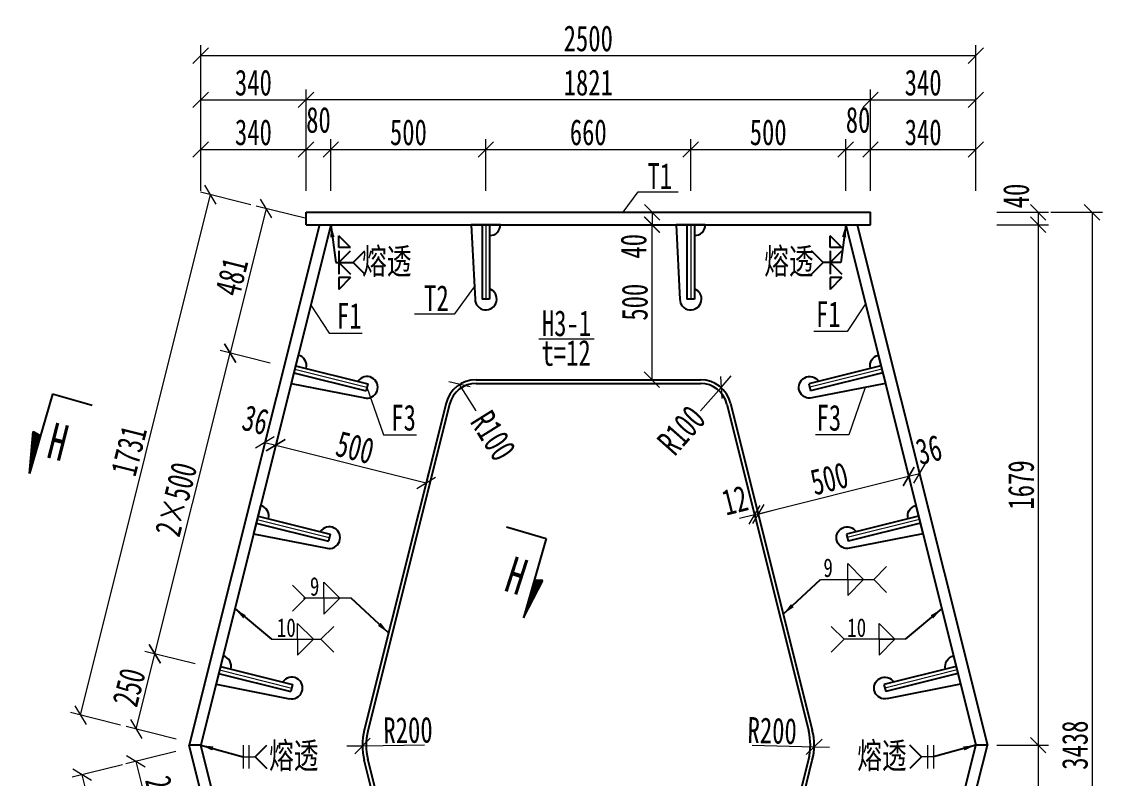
# Model space of a CAD drawing. Header units: millimetres. Extents: x -411717 to -116098, y 0 to 693159.
# Drawn here: x -174487 to -171001, y 363696 to 366138 of the extents above; entities that cross this region are included whole.
import ezdxf
from ezdxf.enums import TextEntityAlignment as Align

# ---------------------------------------------------------------- set-up
doc = ezdxf.new("R2010")
doc.units = ezdxf.units.MM
doc.header["$LTSCALE"] = 2
doc.header["$PDMODE"] = 3
doc.header["$PDSIZE"] = -10
doc.layers.get('Defpoints').update_dxf_attribs({"color": 8, "lineweight": 9})
doc.layers.add('dim', color=3, linetype='Continuous')
doc.layers.add('焊缝', color=7, linetype='Continuous')
for name, color, linetype, lineweight in [('文字', 7, 'Continuous', 15), ('标注', 4, 'Continuous', 13), ('横隔板', 6, 'Continuous', 25), ('细实线', 4, 'Continuous', 15), ('钢板粗线', 1, 'Continuous', 25)]:
    doc.layers.add(name, color=color, linetype=linetype, lineweight=lineweight)
doc.styles.add('111', font='仿宋_GB2312.ttf', dxfattribs={"width": 0.7})
doc.styles.add('BM_Dim', font='仿宋_GB2312.ttf', dxfattribs={"width": 0.85})
doc.styles.add('SMEDI', font='仿宋_GB2312.ttf', dxfattribs={"width": 0.75})
doc.styles.get("Standard").update_dxf_attribs({"font": '仿宋_GB2312.ttf'})
doc.dimstyles.new('200', dxfattribs={"dimscale": 0, "dimtxt": 2.5, "dimasz": 1.5, "dimexe": 1, "dimexo": 1, "dimgap": 0.4, "dimtad": 1, "dimdec": 0, "dimdsep": 46, "dimtxsty": '111', "dimblk": 'OBLIQUE', "dimcen": 0, "dimclrd": 256, "dimclre": 256, "dimclrt": 256, "dimadec": 1, "dimazin": 2, "dimtfac": 1, "dimtdec": 0, "dimtmove": 2, "dimatfit": 3, "dimfxl": 4, "dimfxlon": 1, "dimtolj": 1, "dimlwd": -1, "dimlwe": -1, "dimarcsym": 0})
doc.dimstyles.new('MSteel_1.0_1.0', dxfattribs={"dimtxt": 3, "dimasz": 1.2, "dimexe": 1, "dimexo": 1, "dimgap": 1, "dimtad": 3, "dimtoh": 1, "dimdec": 0, "dimzin": 0, "dimdsep": 46, "dimtxsty": 'Standard', "dimblk": 'ARCHTICK', "dimcen": 0.09, "dimclrd": 3, "dimclre": 3, "dimadec": 0, "dimazin": 0, "dimtfac": 1, "dimtdec": 4, "dimtofl": 0, "dimtmove": 0, "dimatfit": 3, "dimfxl": 1, "dimtolj": 1, "dimtzin": 0, "dimarcsym": 0})

# ---------------------------------------------------------------- blocks, each defined once
blk = doc.blocks.new('_Oblique')
at = {"color": 0, "linetype": 'ByBlock', "lineweight": -2}
blk.add_line((-0.5, -0.5), (0.5, 0.5), dxfattribs=at)
blk = doc.blocks.new('*D89')
at = {"layer": 'Defpoints', "color": 0, "transparency": 16777216}
for p in [(-172454, 365522.5), (-172454, 365482.5), (-172453.2, 365482.5)]:
    blk.add_point(p, dxfattribs=at)
at = {"layer": '细实线', "transparency": 16777216}
for p, q in [((-172453.2, 365522.5), (-172419.8, 365522.5)), ((-172453.2, 365522.5), (-172453.2, 365482.5)), ((-172453.2, 365482.5), (-172419.8, 365482.5))]:
    blk.add_line(p, q, dxfattribs=at)
at = {"layer": '细实线', "transparency": 16777216, "xscale": 50, "yscale": 50, "zscale": 50}
for p, rotation in [((-172453.2, 365522.5), 90), ((-172453.2, 365482.5), 270)]:
    blk.add_blockref('_Oblique', p, dxfattribs=dict(at, rotation=rotation))
at = {"layer": '细实线', "transparency": 16777216, "insert": (-172512.8, 365412.9), "char_height": 83.33, "attachment_point": 5, "rotation": 90, "style": '111'}
blk.add_mtext('\\A1;40', dxfattribs=at)
blk = doc.blocks.new('*D84')
at = {"layer": 'Defpoints', "color": 0, "transparency": 16777216}
for p in [(-172124.5, 364553.8), (-172112.9, 364556.7), (-172122.6, 364546.3)]:
    blk.add_point(p, dxfattribs=at)
at = {"layer": '细实线', "transparency": 16777216}
for p, q in [((-172111, 364549.2), (-172062.5, 364561.3)), ((-172122.6, 364546.3), (-172171.1, 364534.2)), ((-172111, 364549.2), (-172122.6, 364546.3)), ((-172122.6, 364546.3), (-172114.6, 364514)), ((-172111, 364549.2), (-172102.9, 364516.9))]:
    blk.add_line(p, q, dxfattribs=at)
at = {"layer": '细实线', "transparency": 16777216, "xscale": 50, "yscale": 50, "zscale": 50}
for p, rotation in [((-172122.6, 364546.3), 14.03624346819609), ((-172111, 364549.2), 194.0362434681961)]:
    blk.add_blockref('_Oblique', p, dxfattribs=dict(at, rotation=rotation))
at = {"layer": '细实线', "transparency": 16777216, "insert": (-172186.5, 364593.9), "char_height": 83.33, "attachment_point": 5, "rotation": 14.0362, "style": '111'}
blk.add_mtext('\\A1;12', dxfattribs=at)
blk = doc.blocks.new('*D85')
at = {"layer": 'Defpoints', "color": 0, "transparency": 16777216}
for p in [(-173667.3, 364771.1), (-173182.2, 364649.8), (-173182.2, 364649.8)]:
    blk.add_point(p, dxfattribs=at)
at = {"layer": '细实线', "transparency": 16777216}
for p, q in [((-173667.3, 364771.1), (-173659.2, 364803.4)), ((-173667.3, 364771.1), (-173182.2, 364649.8)), ((-173182.2, 364649.8), (-173174.1, 364682.2))]:
    blk.add_line(p, q, dxfattribs=at)
at = {"layer": '细实线', "transparency": 16777216, "xscale": 49.99999999999995, "yscale": 49.99999999999995, "zscale": 49.99999999999995}
for p, rotation in [((-173667.3, 364771.1), 165.9637565321026), ((-173182.2, 364649.8), 345.9637565321026)]:
    blk.add_blockref('_Oblique', p, dxfattribs=dict(at, rotation=rotation))
at = {"layer": '细实线', "transparency": 16777216, "insert": (-173411.4, 364763.8), "char_height": 83.33, "attachment_point": 5, "rotation": 345.9638, "style": '111'}
blk.add_mtext('\\A1;500', dxfattribs=at)
blk = doc.blocks.new('*D86')
at = {"layer": 'Defpoints', "color": 0, "transparency": 16777216}
for p in [(-171625.9, 364670.5), (-172111, 364549.2), (-172111, 364549.2)]:
    blk.add_point(p, dxfattribs=at)
at = {"layer": '细实线', "transparency": 16777216}
for p, q in [((-171625.9, 364670.5), (-172111, 364549.2)), ((-171625.9, 364670.5), (-171617.8, 364638.1)), ((-172111, 364549.2), (-172102.9, 364516.9))]:
    blk.add_line(p, q, dxfattribs=at)
at = {"layer": '细实线', "transparency": 16777216, "xscale": 49.99999999999995, "yscale": 49.99999999999995, "zscale": 49.99999999999995}
for p, rotation in [((-171625.9, 364670.5), 14.03624346792489), ((-172111, 364549.2), 194.0362434679249)]:
    blk.add_blockref('_Oblique', p, dxfattribs=dict(at, rotation=rotation))
at = {"layer": '细实线', "transparency": 16777216, "insert": (-171881.8, 364663.2), "char_height": 83.33, "attachment_point": 5, "rotation": 14.0362, "style": '111'}
blk.add_mtext('\\A1;500', dxfattribs=at)
blk = doc.blocks.new('24-240加劲 有过焊孔')
at = {"layer": 'Defpoints'}
blk.add_line((0, 0), (0, 240), dxfattribs=at)
at = {"layer": '钢板粗线'}
for p, q in [((-12, 0), (-12, 240)), ((-12, 240), (12, 240)), ((12, 0), (12, 240)), ((47, 0), (35, 241.7)), ((-47, 0), (47, 0))]:
    blk.add_line(p, q, dxfattribs=at)
for centre, start, end in [((0, 240), 0, 249.949), ((-12, 0), 90, 180)]:
    blk.add_arc(centre, 35, start, end, dxfattribs=at)
blk = doc.blocks.new('*D90')
at = {"layer": 'Defpoints', "color": 0, "transparency": 16777216}
for p in [(-172601.4, 365482.5), (-172601.4, 364982.5), (-172454, 364982.5)]:
    blk.add_point(p, dxfattribs=at)
at = {"layer": '标注', "transparency": 16777216}
for p, q in [((-172568.1, 365482.5), (-172420.7, 365482.5)), ((-172454, 365482.5), (-172454, 364982.5)), ((-172568.1, 364982.5), (-172420.7, 364982.5))]:
    blk.add_line(p, q, dxfattribs=at)
at = {"layer": '标注', "transparency": 16777216, "xscale": 49.99999999999991, "yscale": 49.99999999999991, "zscale": 49.99999999999991}
for p, rotation in [((-172454, 365482.5), 90), ((-172454, 364982.5), 270)]:
    blk.add_blockref('_Oblique', p, dxfattribs=dict(at, rotation=rotation))
at = {"layer": '标注', "transparency": 16777216, "insert": (-172509, 365232.5), "char_height": 83.33, "attachment_point": 5, "rotation": 90, "style": '111'}
blk.add_mtext('\\A1;500', dxfattribs=at)
blk = doc.blocks.new('*D93')
at = {"layer": 'Defpoints', "color": 0, "transparency": 16777216}
for p in [(-171611.7, 364761.8), (-171646.6, 364753.1), (-171625.9, 364670.5)]:
    blk.add_point(p, dxfattribs=at)
at = {"layer": '标注', "transparency": 16777216}
for p, q in [((-171603.6, 364729.5), (-171582.9, 364646.9)), ((-171638.5, 364720.7), (-171617.8, 364638.1)), ((-171591, 364679.2), (-171625.9, 364670.5))]:
    blk.add_line(p, q, dxfattribs=at)
at = {"layer": '标注', "transparency": 16777216, "xscale": 49.99999999999991, "yscale": 49.99999999999991, "zscale": 49.99999999999991}
for p, rotation in [((-171625.9, 364670.5), 194.0362434679153), ((-171591, 364679.2), 14.03624346791521)]:
    blk.add_blockref('_Oblique', p, dxfattribs=dict(at, rotation=rotation))
at = {"layer": '标注', "transparency": 16777216, "insert": (-171560.5, 364756.2), "char_height": 83.33, "attachment_point": 5, "rotation": 14.0362, "style": '111'}
blk.add_mtext('\\A1;36', dxfattribs=at)
blk = doc.blocks.new('*D94')
at = {"layer": 'Defpoints', "color": 0, "transparency": 16777216}
for p in [(-173686.2, 364843.9), (-173651.2, 364835.2), (-173667.3, 364771.1)]:
    blk.add_point(p, dxfattribs=at)
at = {"layer": '标注', "transparency": 16777216}
for p, q in [((-173694.3, 364811.6), (-173710.3, 364747.5)), ((-173659.3, 364802.8), (-173675.4, 364738.7)), ((-173702.2, 364779.8), (-173667.3, 364771.1))]:
    blk.add_line(p, q, dxfattribs=at)
at = {"layer": '标注', "transparency": 16777216, "xscale": 49.99999999999991, "yscale": 49.99999999999991, "zscale": 49.99999999999991}
for p, rotation in [((-173702.2, 364779.8), 165.9637565319836), ((-173667.3, 364771.1), 345.9637565319836)]:
    blk.add_blockref('_Oblique', p, dxfattribs=dict(at, rotation=rotation))
at = {"layer": '标注', "transparency": 16777216, "insert": (-173732.7, 364852.5), "char_height": 83.33, "attachment_point": 5, "rotation": 345.9638, "style": '111'}
blk.add_mtext('\\A1;36', dxfattribs=at)
blk = doc.blocks.new('*D141')
at = {"layer": 'Defpoints', "color": 0, "transparency": 16777216}
for p in [(-173569.4, 365725.2), (-173569.4, 365482.5), (-173909.2, 363803.5)]:
    blk.add_point(p, dxfattribs=at)
at = {"layer": '标注', "transparency": 16777216}
for p, q in [((-173909.2, 365591.8), (-173909.2, 365758.5)), ((-173569.4, 365591.8), (-173569.4, 365758.5)), ((-173909.2, 365725.2), (-173569.4, 365725.2))]:
    blk.add_line(p, q, dxfattribs=at)
at = {"layer": '标注', "transparency": 16777216, "xscale": 49.99999999999991, "yscale": 49.99999999999991, "zscale": 49.99999999999991, "rotation": 180}
blk.add_blockref('_Oblique', (-173909.2, 365725.2), dxfattribs=at)
at = {"layer": '标注', "transparency": 16777216, "xscale": 49.99999999999991, "yscale": 49.99999999999991, "zscale": 49.99999999999991}
blk.add_blockref('_Oblique', (-173569.4, 365725.2), dxfattribs=at)
at = {"layer": '标注', "transparency": 16777216, "insert": (-173739.3, 365780.2), "char_height": 83.33, "attachment_point": 5, "style": '111'}
blk.add_mtext('\\A1;340', dxfattribs=at)
blk = doc.blocks.new('*D142')
at = {"layer": 'Defpoints', "color": 0, "transparency": 16777216}
for p in [(-173489.4, 365725.2), (-173569.4, 365482.5), (-173489.4, 365482.5)]:
    blk.add_point(p, dxfattribs=at)
at = {"layer": '标注', "transparency": 16777216}
for p, q in [((-173569.4, 365591.8), (-173569.4, 365758.5)), ((-173489.4, 365591.8), (-173489.4, 365758.5)), ((-173569.4, 365725.2), (-173489.4, 365725.2))]:
    blk.add_line(p, q, dxfattribs=at)
at = {"layer": '标注', "transparency": 16777216, "xscale": 49.99999999999991, "yscale": 49.99999999999991, "zscale": 49.99999999999991, "rotation": 180}
blk.add_blockref('_Oblique', (-173569.4, 365725.2), dxfattribs=at)
at = {"layer": '标注', "transparency": 16777216, "xscale": 49.99999999999991, "yscale": 49.99999999999991, "zscale": 49.99999999999991}
blk.add_blockref('_Oblique', (-173489.4, 365725.2), dxfattribs=at)
at = {"layer": '标注', "transparency": 16777216, "insert": (-173529.4, 365820.2), "char_height": 83.33, "attachment_point": 5, "style": '111'}
blk.add_mtext('\\A1;80', dxfattribs=at)
blk = doc.blocks.new('*D143')
at = {"layer": 'Defpoints', "color": 0, "transparency": 16777216}
for p in [(-172989.4, 365725.2), (-173489.4, 365482.5), (-172989.4, 365482.5)]:
    blk.add_point(p, dxfattribs=at)
at = {"layer": '标注', "transparency": 16777216}
for p, q in [((-173489.4, 365591.8), (-173489.4, 365758.5)), ((-172989.4, 365591.8), (-172989.4, 365758.5)), ((-173489.4, 365725.2), (-172989.4, 365725.2))]:
    blk.add_line(p, q, dxfattribs=at)
at = {"layer": '标注', "transparency": 16777216, "xscale": 49.99999999999991, "yscale": 49.99999999999991, "zscale": 49.99999999999991, "rotation": 180}
blk.add_blockref('_Oblique', (-173489.4, 365725.2), dxfattribs=at)
at = {"layer": '标注', "transparency": 16777216, "xscale": 49.99999999999991, "yscale": 49.99999999999991, "zscale": 49.99999999999991}
blk.add_blockref('_Oblique', (-172989.4, 365725.2), dxfattribs=at)
at = {"layer": '标注', "transparency": 16777216, "insert": (-173239.4, 365780.2), "char_height": 83.33, "attachment_point": 5, "style": '111'}
blk.add_mtext('\\A1;500', dxfattribs=at)
blk = doc.blocks.new('*D144')
at = {"layer": 'Defpoints', "color": 0, "transparency": 16777216}
for p in [(-171828.9, 365725.2), (-172328.9, 365482.5), (-171828.9, 365482.5)]:
    blk.add_point(p, dxfattribs=at)
at = {"layer": '标注', "transparency": 16777216}
for p, q in [((-172328.9, 365591.8), (-172328.9, 365758.5)), ((-171828.9, 365591.8), (-171828.9, 365758.5)), ((-172328.9, 365725.2), (-171828.9, 365725.2))]:
    blk.add_line(p, q, dxfattribs=at)
at = {"layer": '标注', "transparency": 16777216, "xscale": 49.99999999999991, "yscale": 49.99999999999991, "zscale": 49.99999999999991, "rotation": 180}
blk.add_blockref('_Oblique', (-172328.9, 365725.2), dxfattribs=at)
at = {"layer": '标注', "transparency": 16777216, "xscale": 49.99999999999991, "yscale": 49.99999999999991, "zscale": 49.99999999999991}
blk.add_blockref('_Oblique', (-171828.9, 365725.2), dxfattribs=at)
at = {"layer": '标注', "transparency": 16777216, "insert": (-172078.9, 365780.2), "char_height": 83.33, "attachment_point": 5, "style": '111'}
blk.add_mtext('\\A1;500', dxfattribs=at)
blk = doc.blocks.new('*D145')
at = {"layer": 'Defpoints', "color": 0, "transparency": 16777216}
for p in [(-171748.9, 365725.2), (-171828.9, 365482.5), (-171748.9, 365482.5)]:
    blk.add_point(p, dxfattribs=at)
at = {"layer": '标注', "transparency": 16777216}
for p, q in [((-171828.9, 365591.8), (-171828.9, 365758.5)), ((-171748.9, 365591.8), (-171748.9, 365758.5)), ((-171828.9, 365725.2), (-171748.9, 365725.2))]:
    blk.add_line(p, q, dxfattribs=at)
at = {"layer": '标注', "transparency": 16777216, "xscale": 49.99999999999991, "yscale": 49.99999999999991, "zscale": 49.99999999999991, "rotation": 180}
blk.add_blockref('_Oblique', (-171828.9, 365725.2), dxfattribs=at)
at = {"layer": '标注', "transparency": 16777216, "xscale": 49.99999999999991, "yscale": 49.99999999999991, "zscale": 49.99999999999991}
blk.add_blockref('_Oblique', (-171748.9, 365725.2), dxfattribs=at)
at = {"layer": '标注', "transparency": 16777216, "insert": (-171788.9, 365820.2), "char_height": 83.33, "attachment_point": 5, "style": '111'}
blk.add_mtext('\\A1;80', dxfattribs=at)
blk = doc.blocks.new('*D146')
at = {"layer": 'Defpoints', "color": 0, "transparency": 16777216}
for p in [(-171409.2, 365725.2), (-171748.9, 365482.5), (-171409.2, 363803.5)]:
    blk.add_point(p, dxfattribs=at)
at = {"layer": '标注', "transparency": 16777216}
for p, q in [((-171748.9, 365591.8), (-171748.9, 365758.5)), ((-171409.2, 365591.8), (-171409.2, 365758.5)), ((-171748.9, 365725.2), (-171409.2, 365725.2))]:
    blk.add_line(p, q, dxfattribs=at)
at = {"layer": '标注', "transparency": 16777216, "xscale": 49.99999999999991, "yscale": 49.99999999999991, "zscale": 49.99999999999991, "rotation": 180}
blk.add_blockref('_Oblique', (-171748.9, 365725.2), dxfattribs=at)
at = {"layer": '标注', "transparency": 16777216, "xscale": 49.99999999999991, "yscale": 49.99999999999991, "zscale": 49.99999999999991}
blk.add_blockref('_Oblique', (-171409.2, 365725.2), dxfattribs=at)
at = {"layer": '标注', "transparency": 16777216, "insert": (-171579.1, 365780.2), "char_height": 83.33, "attachment_point": 5, "style": '111'}
blk.add_mtext('\\A1;340', dxfattribs=at)
blk = doc.blocks.new('*D147')
at = {"layer": 'Defpoints', "color": 0, "transparency": 16777216}
for p in [(-173569.4, 365885.4), (-173569.4, 365522.5), (-171748.9, 365522.5)]:
    blk.add_point(p, dxfattribs=at)
at = {"layer": '标注', "transparency": 16777216}
for p, q in [((-173569.4, 365752.1), (-173569.4, 365918.7)), ((-171748.9, 365752.1), (-171748.9, 365918.7)), ((-171748.9, 365885.4), (-173569.4, 365885.4))]:
    blk.add_line(p, q, dxfattribs=at)
at = {"layer": '标注', "transparency": 16777216, "xscale": 49.99999999999991, "yscale": 49.99999999999991, "zscale": 49.99999999999991, "rotation": 180}
blk.add_blockref('_Oblique', (-173569.4, 365885.4), dxfattribs=at)
at = {"layer": '标注', "transparency": 16777216, "xscale": 49.99999999999991, "yscale": 49.99999999999991, "zscale": 49.99999999999991}
blk.add_blockref('_Oblique', (-171748.9, 365885.4), dxfattribs=at)
at = {"layer": '标注', "transparency": 16777216, "insert": (-172659.2, 365940.4), "char_height": 83.33, "attachment_point": 5, "style": '111'}
blk.add_mtext('\\A1;1821', dxfattribs=at)
blk = doc.blocks.new('*D148')
at = {"layer": 'Defpoints', "color": 0, "transparency": 16777216}
for p in [(-171409.2, 366028), (-173909.2, 363803.5), (-171409.2, 363803.5)]:
    blk.add_point(p, dxfattribs=at)
at = {"layer": '标注', "transparency": 16777216}
for p, q in [((-173909.2, 365894.6), (-173909.2, 366061.3)), ((-171409.2, 365894.6), (-171409.2, 366061.3)), ((-173909.2, 366028), (-171409.2, 366028))]:
    blk.add_line(p, q, dxfattribs=at)
at = {"layer": '标注', "transparency": 16777216, "xscale": 49.99999999999991, "yscale": 49.99999999999991, "zscale": 49.99999999999991, "rotation": 180}
blk.add_blockref('_Oblique', (-173909.2, 366028), dxfattribs=at)
at = {"layer": '标注', "transparency": 16777216, "xscale": 49.99999999999991, "yscale": 49.99999999999991, "zscale": 49.99999999999991}
blk.add_blockref('_Oblique', (-171409.2, 366028), dxfattribs=at)
at = {"layer": '标注', "transparency": 16777216, "insert": (-172659.2, 366083), "char_height": 83.33, "attachment_point": 5, "style": '111'}
blk.add_mtext('\\A1;2500', dxfattribs=at)
blk = doc.blocks.new('*D149')
at = {"layer": 'Defpoints', "color": 0, "transparency": 16777216}
for p in [(-173569.4, 365885.4), (-173569.4, 365642.7), (-173909.2, 363963.7)]:
    blk.add_point(p, dxfattribs=at)
at = {"layer": '标注', "transparency": 16777216}
for p, q in [((-173909.2, 365752.1), (-173909.2, 365918.7)), ((-173569.4, 365752.1), (-173569.4, 365918.7)), ((-173909.2, 365885.4), (-173569.4, 365885.4))]:
    blk.add_line(p, q, dxfattribs=at)
at = {"layer": '标注', "transparency": 16777216, "xscale": 49.99999999999991, "yscale": 49.99999999999991, "zscale": 49.99999999999991, "rotation": 180}
blk.add_blockref('_Oblique', (-173909.2, 365885.4), dxfattribs=at)
at = {"layer": '标注', "transparency": 16777216, "xscale": 49.99999999999991, "yscale": 49.99999999999991, "zscale": 49.99999999999991}
blk.add_blockref('_Oblique', (-173569.4, 365885.4), dxfattribs=at)
at = {"layer": '标注', "transparency": 16777216, "insert": (-173739.3, 365940.4), "char_height": 83.33, "attachment_point": 5, "style": '111'}
blk.add_mtext('\\A1;340', dxfattribs=at)
blk = doc.blocks.new('*D150')
at = {"layer": 'Defpoints', "color": 0, "transparency": 16777216}
for p in [(-171409.2, 365885.4), (-171748.9, 365642.7), (-171409.2, 363963.7)]:
    blk.add_point(p, dxfattribs=at)
at = {"layer": '标注', "transparency": 16777216}
for p, q in [((-171748.9, 365752.1), (-171748.9, 365918.7)), ((-171409.2, 365752.1), (-171409.2, 365918.7)), ((-171748.9, 365885.4), (-171409.2, 365885.4))]:
    blk.add_line(p, q, dxfattribs=at)
at = {"layer": '标注', "transparency": 16777216, "xscale": 49.99999999999991, "yscale": 49.99999999999991, "zscale": 49.99999999999991, "rotation": 180}
blk.add_blockref('_Oblique', (-171748.9, 365885.4), dxfattribs=at)
at = {"layer": '标注', "transparency": 16777216, "xscale": 49.99999999999991, "yscale": 49.99999999999991, "zscale": 49.99999999999991}
blk.add_blockref('_Oblique', (-171409.2, 365885.4), dxfattribs=at)
at = {"layer": '标注', "transparency": 16777216, "insert": (-171579.1, 365940.4), "char_height": 83.33, "attachment_point": 5, "style": '111'}
blk.add_mtext('\\A1;340', dxfattribs=at)
blk = doc.blocks.new('*D151')
at = {"layer": 'Defpoints', "color": 0, "transparency": 16777216}
for p in [(-172043.9, 365482.5), (-171624.2, 363803.5), (-171208.1, 363803.5)]:
    blk.add_point(p, dxfattribs=at)
at = {"layer": '标注', "transparency": 16777216}
for p, q in [((-171341.4, 365482.5), (-171174.8, 365482.5)), ((-171208.1, 365482.5), (-171208.1, 363803.5)), ((-171341.4, 363803.5), (-171174.8, 363803.5))]:
    blk.add_line(p, q, dxfattribs=at)
at = {"layer": '标注', "transparency": 16777216, "xscale": 49.99999999999991, "yscale": 49.99999999999991, "zscale": 49.99999999999991}
for p, rotation in [((-171208.1, 365482.5), 90), ((-171208.1, 363803.5), 270)]:
    blk.add_blockref('_Oblique', p, dxfattribs=dict(at, rotation=rotation))
at = {"layer": '标注', "transparency": 16777216, "insert": (-171263.1, 364643), "char_height": 83.33, "attachment_point": 5, "rotation": 90, "style": '111'}
blk.add_mtext('\\A1;1679', dxfattribs=at)
blk = doc.blocks.new('*D152')
at = {"layer": 'Defpoints', "color": 0, "transparency": 16777216}
for p in [(-171624.2, 363803.5), (-172043.9, 362124.5), (-171208.1, 362124.5)]:
    blk.add_point(p, dxfattribs=at)
at = {"layer": '标注', "transparency": 16777216}
for p, q in [((-171341.4, 363803.5), (-171174.8, 363803.5)), ((-171208.1, 363803.5), (-171208.1, 362124.5)), ((-171341.4, 362124.5), (-171174.8, 362124.5))]:
    blk.add_line(p, q, dxfattribs=at)
at = {"layer": '标注', "transparency": 16777216, "xscale": 49.99999999999991, "yscale": 49.99999999999991, "zscale": 49.99999999999991}
for p, rotation in [((-171208.1, 363803.5), 90), ((-171208.1, 362124.5), 270)]:
    blk.add_blockref('_Oblique', p, dxfattribs=dict(at, rotation=rotation))
at = {"layer": '标注', "transparency": 16777216, "insert": (-171263.1, 362964), "char_height": 83.33, "attachment_point": 5, "rotation": 90, "style": '111'}
blk.add_mtext('\\A1;1679', dxfattribs=at)
blk = doc.blocks.new('*D154')
at = {"layer": 'Defpoints', "color": 0, "transparency": 16777216}
for p in [(-171938.3, 365522.5), (-171938.3, 365482.5), (-171208.1, 365482.5)]:
    blk.add_point(p, dxfattribs=at)
at = {"layer": '标注', "transparency": 16777216}
for p, q in [((-171341.4, 365522.5), (-171174.8, 365522.5)), ((-171208.1, 365522.5), (-171208.1, 365482.5)), ((-171341.4, 365482.5), (-171174.8, 365482.5))]:
    blk.add_line(p, q, dxfattribs=at)
at = {"layer": '标注', "transparency": 16777216, "xscale": 49.99999999999991, "yscale": 49.99999999999991, "zscale": 49.99999999999991}
for p, rotation in [((-171208.1, 365522.5), 90), ((-171208.1, 365482.5), 270)]:
    blk.add_blockref('_Oblique', p, dxfattribs=dict(at, rotation=rotation))
at = {"layer": '标注', "transparency": 16777216, "insert": (-171279, 365575.2), "char_height": 83.33, "attachment_point": 5, "rotation": 90, "style": '111'}
blk.add_mtext('\\A1;40', dxfattribs=at)
blk = doc.blocks.new('*D441')
at = {"layer": 'Defpoints', "color": 0, "transparency": 16777216}
for p in [(-172231, 364957.3), (-172297.4, 364882.5)]:
    blk.add_point(p, dxfattribs=at)
at = {"layer": '标注', "transparency": 16777216}
for p, q in [((-172231, 364957.3), (-172197.8, 364994.7)), ((-172297.4, 364882.5), (-172231, 364957.3))]:
    blk.add_line(p, q, dxfattribs=at)
at = {"layer": '标注', "transparency": 16777216, "xscale": 49.99999999999991, "yscale": 49.99999999999991, "zscale": 49.99999999999991, "rotation": 228.4154416934728}
blk.add_blockref('_Oblique', (-172231, 364957.3), dxfattribs=at)
at = {"layer": '标注', "transparency": 16777216, "insert": (-172358.7, 364819.6), "char_height": 83.33, "attachment_point": 5, "rotation": 48.4154, "style": '111'}
blk.add_mtext('\\A1;R100', dxfattribs=at)
blk = doc.blocks.new('*D442')
at = {"layer": 'Defpoints', "color": 0, "transparency": 16777216}
for p in [(-173074.1, 364967.2), (-173021, 364882.5)]:
    blk.add_point(p, dxfattribs=at)
at = {"layer": '标注', "transparency": 16777216}
blk.add_line((-173021, 364882.5), (-173074.1, 364967.2), dxfattribs=at)
at = {"layer": '标注', "transparency": 16777216, "xscale": 49.99999999999991, "yscale": 49.99999999999991, "zscale": 49.99999999999991, "rotation": 122.0703065709055}
blk.add_blockref('_Oblique', (-173074.1, 364967.2), dxfattribs=at)
at = {"layer": '标注', "transparency": 16777216, "insert": (-172965.8, 364801.5), "char_height": 83.33, "attachment_point": 5, "rotation": 302.0703, "style": '111'}
blk.add_mtext('\\A1;R100', dxfattribs=at)
blk = doc.blocks.new('*D492')
at = {"layer": 'Defpoints', "color": 0, "transparency": 16777216}
for p in [(-174056.8, 364098.1), (-173848.5, 364046), (-173909.2, 363803.5)]:
    blk.add_point(p, dxfattribs=at)
at = {"layer": '标注', "transparency": 16777216}
for p, q in [((-174117.4, 363855.5), (-174056.8, 364098.1)), ((-173927.4, 364065.7), (-174089.1, 364106.1)), ((-173988.1, 363823.2), (-174149.8, 363863.6))]:
    blk.add_line(p, q, dxfattribs=at)
at = {"layer": '标注', "transparency": 16777216, "xscale": 49.99999999999987, "yscale": 49.99999999999987, "zscale": 49.99999999999987}
for p, rotation in [((-174056.8, 364098.1), 75.96375653115464), ((-174117.4, 363855.5), 255.9637565311546)]:
    blk.add_blockref('_Oblique', p, dxfattribs=dict(at, rotation=rotation))
at = {"layer": '标注', "transparency": 16777216, "insert": (-174140.5, 363990.1), "char_height": 83.33, "attachment_point": 5, "rotation": 75.9638, "style": '111'}
blk.add_mtext('\\A1;250', dxfattribs=at)
blk = doc.blocks.new('*D493')
at = {"layer": 'Defpoints', "color": 0, "transparency": 16777216}
for p in [(-173814.3, 365068.2), (-173606, 365016.1), (-173848.5, 364046)]:
    blk.add_point(p, dxfattribs=at)
at = {"layer": '标注', "transparency": 16777216}
for p, q in [((-173684.9, 365035.9), (-173846.6, 365076.3)), ((-174056.8, 364098.1), (-173814.3, 365068.2)), ((-173927.4, 364065.7), (-174089.1, 364106.1))]:
    blk.add_line(p, q, dxfattribs=at)
at = {"layer": '标注', "transparency": 16777216, "xscale": 49.99999999999987, "yscale": 49.99999999999987, "zscale": 49.99999999999987}
for p, rotation in [((-173814.3, 365068.2), 75.96375653207353), ((-174056.8, 364098.1), 255.9637565320735)]:
    blk.add_blockref('_Oblique', p, dxfattribs=dict(at, rotation=rotation))
at = {"layer": '标注', "transparency": 16777216, "insert": (-173988.9, 364596.5), "char_height": 83.33, "attachment_point": 5, "rotation": 75.9638, "style": '111'}
blk.add_mtext('\\A1;2×500', dxfattribs=at)
blk = doc.blocks.new('*D490')
at = {"layer": 'Defpoints', "color": 0, "transparency": 16777216}
for p in [(-173909.2, 363803.5), (-173848.5, 363560.9), (-174058.2, 363508.5)]:
    blk.add_point(p, dxfattribs=at)
at = {"layer": '标注', "transparency": 16777216}
for p, q in [((-173989.4, 363783.4), (-174151.1, 363743)), ((-174118.8, 363751.1), (-174058.2, 363508.5)), ((-173928.8, 363540.9), (-174090.5, 363500.4))]:
    blk.add_line(p, q, dxfattribs=at)
at = {"layer": '标注', "transparency": 16777216, "xscale": 49.99999999999987, "yscale": 49.99999999999987, "zscale": 49.99999999999987}
for p, rotation in [((-174118.8, 363751.1), 104.0362434679232), ((-174058.2, 363508.5), 284.0362434679232)]:
    blk.add_blockref('_Oblique', p, dxfattribs=dict(at, rotation=rotation))
at = {"layer": '标注', "transparency": 16777216, "insert": (-174035.1, 363643.1), "char_height": 83.33, "attachment_point": 5, "rotation": 284.0362, "style": '111'}
blk.add_mtext('\\A1;250', dxfattribs=at)
blk = doc.blocks.new('*D503')
at = {"layer": 'Defpoints', "color": 0, "transparency": 16777216}
for p in [(-173909.2, 363803.5), (-174291.3, 363707.9), (-173489.4, 362124.5)]:
    blk.add_point(p, dxfattribs=at)
at = {"layer": '标注', "transparency": 16777216}
for p, q in [((-174161.9, 363740.3), (-174323.6, 363699.8)), ((-173871.5, 362028.9), (-174291.3, 363707.9)), ((-173742.2, 362061.3), (-173903.9, 362020.8))]:
    blk.add_line(p, q, dxfattribs=at)
at = {"layer": '标注', "transparency": 16777216, "xscale": 49.99999999999991, "yscale": 49.99999999999991, "zscale": 49.99999999999991}
for p, rotation in [((-174291.3, 363707.9), 104.0362434679265), ((-173871.5, 362028.9), 284.0362434679265)]:
    blk.add_blockref('_Oblique', p, dxfattribs=dict(at, rotation=rotation))
at = {"layer": '标注', "transparency": 16777216, "insert": (-174028.1, 362881.8), "char_height": 83.33, "attachment_point": 5, "rotation": 284.0362, "style": '111'}
blk.add_mtext('\\A1;1731', dxfattribs=at)
blk = doc.blocks.new('*D504')
at = {"layer": 'Defpoints', "color": 0, "transparency": 16777216}
for p in [(-173877.5, 365579.5), (-173489.4, 365482.5), (-173909.2, 363803.5)]:
    blk.add_point(p, dxfattribs=at)
at = {"layer": '标注', "transparency": 16777216}
for p, q in [((-174297.2, 363900.5), (-173877.5, 365579.5)), ((-173748.1, 365547.1), (-173909.8, 365587.6)), ((-174167.9, 363868.1), (-174329.6, 363908.6))]:
    blk.add_line(p, q, dxfattribs=at)
at = {"layer": '标注', "transparency": 16777216, "xscale": 49.99999999999991, "yscale": 49.99999999999991, "zscale": 49.99999999999991}
for p, rotation in [((-173877.5, 365579.5), 75.96375653207446), ((-174297.2, 363900.5), 255.9637565320745)]:
    blk.add_blockref('_Oblique', p, dxfattribs=dict(at, rotation=rotation))
at = {"layer": '标注', "transparency": 16777216, "insert": (-174140.7, 364753.3), "char_height": 83.33, "attachment_point": 5, "rotation": 75.9638, "style": '111'}
blk.add_mtext('\\A1;1731', dxfattribs=at)
blk = doc.blocks.new('*D505')
at = {"layer": 'Defpoints', "color": 0, "transparency": 16777216}
for p in [(-173489.4, 365482.5), (-173814.3, 365068.2), (-173606, 365016.1)]:
    blk.add_point(p, dxfattribs=at)
at = {"layer": '标注', "transparency": 16777216}
for p, q in [((-173697.7, 365534.5), (-173814.3, 365068.2)), ((-173568.3, 365502.2), (-173730, 365542.6)), ((-173684.9, 365035.9), (-173846.6, 365076.3))]:
    blk.add_line(p, q, dxfattribs=at)
at = {"layer": '标注', "transparency": 16777216, "xscale": 49.99999999999991, "yscale": 49.99999999999991, "zscale": 49.99999999999991}
for p, rotation in [((-173697.7, 365534.5), 75.9637565320752), ((-173814.3, 365068.2), 255.9637565320752)]:
    blk.add_blockref('_Oblique', p, dxfattribs=dict(at, rotation=rotation))
at = {"layer": '标注', "transparency": 16777216, "insert": (-173809.3, 365314.7), "char_height": 83.33, "attachment_point": 5, "rotation": 75.9638, "style": '111'}
blk.add_mtext('\\A1;481', dxfattribs=at)
blk = doc.blocks.new('*D542')
at = {"layer": 'Defpoints', "color": 0, "transparency": 16777216}
for p in [(-172328.9, 365725.2), (-172989.4, 365482.5), (-172328.9, 365482.5)]:
    blk.add_point(p, dxfattribs=at)
at = {"layer": '标注', "transparency": 16777216}
for p, q in [((-172989.4, 365591.8), (-172989.4, 365758.5)), ((-172328.9, 365591.8), (-172328.9, 365758.5)), ((-172989.4, 365725.2), (-172328.9, 365725.2))]:
    blk.add_line(p, q, dxfattribs=at)
at = {"layer": '标注', "transparency": 16777216, "xscale": 49.99999999999991, "yscale": 49.99999999999991, "zscale": 49.99999999999991, "rotation": 180}
blk.add_blockref('_Oblique', (-172989.4, 365725.2), dxfattribs=at)
at = {"layer": '标注', "transparency": 16777216, "xscale": 49.99999999999991, "yscale": 49.99999999999991, "zscale": 49.99999999999991}
blk.add_blockref('_Oblique', (-172328.9, 365725.2), dxfattribs=at)
at = {"layer": '标注', "transparency": 16777216, "insert": (-172659.2, 365780.2), "char_height": 83.33, "attachment_point": 5, "style": '111'}
blk.add_mtext('\\A1;660', dxfattribs=at)
blk = doc.blocks.new('*D784')
at = {"layer": 'Defpoints', "color": 0, "transparency": 16777216}
for p in [(-172130.7, 363803.5), (-171930.8, 363798.2)]:
    blk.add_point(p, dxfattribs=at)
at = {"layer": '标注', "transparency": 16777216}
for p, q in [((-172130.7, 363803.5), (-171930.8, 363798.2)), ((-171930.8, 363798.2), (-171880.8, 363796.9))]:
    blk.add_line(p, q, dxfattribs=at)
at = {"layer": '标注', "transparency": 16777216, "xscale": 50.00000000000007, "yscale": 50.00000000000007, "zscale": 50.00000000000007, "rotation": 178.5025668565525}
blk.add_blockref('_Oblique', (-171930.8, 363798.2), dxfattribs=at)
at = {"layer": '标注', "transparency": 16777216, "insert": (-172066, 363850), "char_height": 83.33, "attachment_point": 5, "rotation": 358.5026, "style": '111'}
blk.add_mtext('\\A1;R200', dxfattribs=at)
blk = doc.blocks.new('*D785')
at = {"layer": 'Defpoints', "color": 0, "transparency": 16777216}
for p in [(-173387.6, 363800.7), (-173187.6, 363803.5)]:
    blk.add_point(p, dxfattribs=at)
at = {"layer": '标注', "transparency": 16777216}
for p, q in [((-173387.6, 363800.7), (-173437.6, 363800)), ((-173187.6, 363803.5), (-173387.6, 363800.7))]:
    blk.add_line(p, q, dxfattribs=at)
at = {"layer": '标注', "transparency": 16777216, "xscale": 50.00000000000007, "yscale": 50.00000000000007, "zscale": 50.00000000000007, "rotation": 0.7851341266997723}
blk.add_blockref('_Oblique', (-173387.6, 363800.7), dxfattribs=at)
at = {"layer": '标注', "transparency": 16777216, "insert": (-173240.5, 363851.8), "char_height": 83.33, "attachment_point": 5, "rotation": 0.7851, "style": '111'}
blk.add_mtext('\\A1;R200', dxfattribs=at)
blk = doc.blocks.new('*D852')
at = {"layer": 'Defpoints', "color": 0, "transparency": 16777216}
for p in [(-171341.4, 365522.5), (-171174.8, 362084.5), (-171034.4, 362084.5)]:
    blk.add_point(p, dxfattribs=at)
at = {"layer": '标注', "transparency": 16777216}
for p, q in [((-171167.7, 365522.5), (-171001, 365522.5)), ((-171034.4, 365522.5), (-171034.4, 362084.5)), ((-171141.4, 362084.5), (-171001, 362084.5))]:
    blk.add_line(p, q, dxfattribs=at)
at = {"layer": '标注', "transparency": 16777216, "xscale": 50.00000000000007, "yscale": 50.00000000000007, "zscale": 50.00000000000007}
for p, rotation in [((-171034.4, 365522.5), 90), ((-171034.4, 362084.5), 270)]:
    blk.add_blockref('_Oblique', p, dxfattribs=dict(at, rotation=rotation))
at = {"layer": '标注', "transparency": 16777216, "insert": (-171089.4, 363803.5), "char_height": 83.33, "attachment_point": 5, "rotation": 90, "style": '111'}
blk.add_mtext('\\A1;3438', dxfattribs=at)
blk = doc.blocks.new('_ArchTick')
at = {"color": 0, "linetype": 'ByBlock', "const_width": 0.15}
blk.add_lwpolyline([(-0.5, -0.5), (0.5, 0.5)], dxfattribs=at)
blk = doc.blocks.new('剖面箭头')
at = {"layer": '钢板粗线', "ltscale": 10}
h = blk.add_hatch(dxfattribs=at)
h.set_pattern_fill('ANSI31', color=256, style=0)
h.set_pattern_definition([(45, (-182.99888, -777.8594), (-0.088388348, 0.088388348), [])])
h.paths.add_polyline_path([(6, -3), (3.15, -3), (3, -3.6)])
for p, q in [((0, 0), (0, -3)), ((0, -3), (6, -3)), ((6, -3), (3, -3.6)), ((3, -3.6), (3.15, -3))]:
    blk.add_line(p, q, dxfattribs=at)

msp = doc.modelspace()

# ---------------------------------------------------------------- linework, layer by layer
at = {"layer": '标注'}
for p, q in [((-173772.2, 363803.5), (-173772.2, 363727.9)), ((-173753.6, 363803.5), (-173753.6, 363727.9)), ((-171564.8, 363803.5), (-171564.8, 363727.9)), ((-171546.1, 363803.5), (-171546.1, 363727.9)), ((-173772.2, 363765.7), (-173733.8, 363765.7)), ((-171546.1, 363765.7), (-171584.5, 363765.7))]:
    msp.add_line(p, q, dxfattribs=at)
at = {"layer": '横隔板', "color": 2, "ltscale": 550}
for p, q in [((-173569.4, 365522.5), (-171748.9, 365522.5)), ((-173569.4, 365482.5), (-173569.4, 365522.5)), ((-171748.9, 365482.5), (-171748.9, 365522.5)), ((-173526.5, 365482.5), (-173946.3, 363803.5)), ((-173489.4, 365482.5), (-173909.2, 363803.5)), ((-173569.4, 365482.5), (-171748.9, 365482.5)), ((-171828.9, 365482.5), (-171409.2, 363803.5)), ((-171791.8, 365482.5), (-171372.1, 363803.5)), ((-173021, 364982.5), (-172297.4, 364982.5)), ((-173021, 364970.5), (-172297.4, 364970.5)), ((-173118, 364906.7), (-173381.7, 363852)), ((-173106.3, 364903.8), (-173370, 363849.1)), ((-172212, 364903.8), (-171948.3, 363849.1)), ((-172200.4, 364906.7), (-171936.7, 363852)), ((-173526.5, 362124.5), (-173946.3, 363803.5)), ((-173909.2, 363803.5), (-173946.3, 363803.5)), ((-173489.4, 362124.5), (-173909.2, 363803.5)), ((-171828.9, 362124.5), (-171409.2, 363803.5)), ((-171791.8, 362124.5), (-171372.1, 363803.5)), ((-171372.1, 363803.5), (-171409.2, 363803.5)), ((-173118, 362700.2), (-173381.7, 363754.9)), ((-173106.3, 362703.1), (-173370, 363757.9)), ((-172212, 362703.1), (-171948.3, 363757.9)), ((-172200.4, 362700.2), (-171936.7, 363754.9))]:
    msp.add_line(p, q, dxfattribs=at)
for centre, radius, start, end in [((-173021, 364882.5), 100, 90, 165.9638), ((-173021, 364882.5), 88, 90, 165.9638), ((-172297.4, 364882.5), 100, 14.0362, 90), ((-172297.4, 364882.5), 88, 14.0362, 90), ((-173187.6, 363803.5), 200, 165.9638, 194.0362), ((-173187.6, 363803.5), 188, 165.9638, 194.0362), ((-172130.7, 363803.5), 188, 345.9638, 14.0362), ((-172130.7, 363803.5), 200, 345.9638, 14.0362)]:
    msp.add_arc(centre, radius, start, end, dxfattribs=at)
at = {"layer": '焊缝', "color": 4}
for p, q in [((-173489.4, 365482.5), (-173473.9, 365360.3)), ((-171828.9, 365482.5), (-171844.4, 365360.3)), ((-173426.3, 365408.9), (-173464.1, 365446.7)), ((-173464.1, 365408.9), (-173464.1, 365446.7)), ((-171841.3, 365408.9), (-171879.1, 365446.7)), ((-171879.1, 365408.9), (-171879.1, 365446.7)), ((-173426.3, 365408.9), (-173464.1, 365408.9)), ((-173464.1, 365360.3), (-173426.3, 365398.1)), ((-173464.1, 365398.1), (-173464.1, 365322.5)), ((-173417.2, 365360.3), (-173379.4, 365398.1)), ((-171901.1, 365360.3), (-171938.9, 365398.1)), ((-171841.3, 365408.9), (-171879.1, 365408.9)), ((-171879.1, 365360.3), (-171841.3, 365398.1)), ((-171879.1, 365398.1), (-171879.1, 365322.5)), ((-173473.9, 365360.3), (-173417.2, 365360.3)), ((-173464.1, 365360.3), (-173426.3, 365322.5)), ((-173417.2, 365360.3), (-173379.4, 365322.5)), ((-171901.1, 365360.3), (-171938.9, 365322.5)), ((-171844.4, 365360.3), (-171901.1, 365360.3)), ((-171879.1, 365360.3), (-171841.3, 365322.5)), ((-173426.3, 365311.7), (-173464.1, 365311.7)), ((-173464.1, 365311.7), (-173464.1, 365273.9)), ((-173426.3, 365311.7), (-173464.1, 365273.9)), ((-171841.3, 365311.7), (-171879.1, 365311.7)), ((-171879.1, 365311.7), (-171879.1, 365273.9)), ((-171841.3, 365311.7), (-171879.1, 365273.9)), ((-173909.2, 363803.5), (-173772.2, 363765.7)), ((-173733.8, 363765.7), (-173696, 363803.5)), ((-171584.5, 363765.7), (-171622.3, 363803.5)), ((-171409.2, 363803.5), (-171546.1, 363765.7)), ((-173733.8, 363765.7), (-173696, 363727.9)), ((-171584.5, 363765.7), (-171622.3, 363727.9))]:
    msp.add_line(p, q, dxfattribs=at)
for points in [[(-173491, 365441.4), (-173477.6, 365443.1), (-173489.4, 365482.5)], [(-171827.3, 365441.4), (-171840.7, 365443.1), (-171828.9, 365482.5)], [(-173871.9, 363786.2), (-173868.3, 363799.2), (-173909.2, 363803.5)], [(-171446.4, 363786.2), (-171450, 363799.2), (-171409.2, 363803.5)]]:
    msp.add_solid(points, dxfattribs=at)
at = {"layer": '细实线'}
for p, q in [((-172546.5, 365522.5), (-172498.8, 365588.7)), ((-172498.8, 365588.7), (-172368.9, 365588.7)), ((-173089.4, 365194.8), (-173026.4, 365282.1)), ((-173554.4, 365222.4), (-173495.4, 365133)), ((-171765.2, 365227.7), (-171824.2, 365138.3)), ((-173219.2, 365194.8), (-173089.4, 365194.8)), ((-173495.4, 365133), (-173388.2, 365133)), ((-172818.2, 365113.8), (-172639.7, 365113.8)), ((-171824.2, 365138.3), (-171931.5, 365138.3)), ((-173373.2, 364957.9), (-173320.1, 364804.3)), ((-171765.7, 364957.7), (-171818.8, 364804.1)), ((-173320.1, 364804.3), (-173212.8, 364804.3)), ((-171818.8, 364804.1), (-171926.1, 364804.1)), ((-171822.5, 364338.2), (-171822.5, 364389.5)), ((-171771.2, 364338.2), (-171822.5, 364389.5)), ((-171738.5, 364338.2), (-171696.8, 364379.8)), ((-173571.1, 364277.8), (-173612.8, 364319.5)), ((-173511.6, 364277.8), (-173511.6, 364329.2)), ((-173460.3, 364277.8), (-173511.6, 364329.2)), ((-171910.4, 364338.2), (-171738.5, 364338.2)), ((-171822.5, 364338.2), (-171822.5, 364286.8)), ((-171771.2, 364338.2), (-171822.5, 364286.8)), ((-171756.9, 364338.2), (-171738.5, 364338.2)), ((-171738.5, 364338.2), (-171696.8, 364296.5)), ((-173571.1, 364277.8), (-173612.8, 364236.2)), ((-173577.2, 364277.8), (-173571.1, 364277.8)), ((-173423.7, 364277.8), (-173571.1, 364277.8)), ((-173511.6, 364277.8), (-173511.6, 364226.5)), ((-173460.3, 364277.8), (-173511.6, 364226.5)), ((-173597, 364145), (-173597, 364196.3)), ((-173545.7, 364145), (-173597, 364196.3)), ((-173521.6, 364145), (-173479.9, 364186.6)), ((-171833.8, 364145), (-171875.5, 364186.6)), ((-171721.4, 364145), (-171721.4, 364196.3)), ((-171670, 364145), (-171721.4, 364196.3)), ((-173680.8, 364145), (-173521.6, 364145)), ((-173597, 364145), (-173545.7, 364145)), ((-173597, 364145), (-173597, 364093.7)), ((-173597, 364145), (-173545.7, 364145)), ((-173545.7, 364145), (-173597, 364093.7)), ((-173521.6, 364145), (-173479.9, 364103.3)), ((-171833.8, 364145), (-171875.5, 364103.3)), ((-171637.5, 364145), (-171833.8, 364145)), ((-171721.4, 364145), (-171670, 364145)), ((-171721.4, 364145), (-171721.4, 364093.7)), ((-171721.4, 364145), (-171670, 364145)), ((-171670, 364145), (-171721.4, 364093.7))]:
    msp.add_line(p, q, dxfattribs=at)

# ---------------------------------------------------------------- block references
at = {"layer": 'dim', "yscale": 44.44444444444441, "zscale": 44.44444444444441}
for p, xscale, rotation in [((-174259.4, 364898.8), 44.44444444444441, 253.9449255486168), ((-172922.7, 364507.6), -44.44444444444441, 73.94492554861296)]:
    msp.add_blockref('剖面箭头', p, dxfattribs=dict(at, xscale=xscale, rotation=rotation))
at = {"layer": '标注'}
for p, rotation in [((-172989.4, 365482.5), 180), ((-172328.9, 365482.5), 180), ((-173606, 365016.1), 255.9637565322801), ((-173727.3, 364531.1), 255.9637565322801), ((-173848.5, 364046), 255.9637565322801)]:
    msp.add_blockref('24-240加劲 有过焊孔', p, dxfattribs=dict(at, rotation=rotation))
at = {"layer": '标注', "xscale": -1, "rotation": 104.0362434677199}
for p in [(-171712.3, 365016.1), (-171591.1, 364531.1), (-171469.8, 364046)]:
    msp.add_blockref('24-240加劲 有过焊孔', p, dxfattribs=at)

# ---------------------------------------------------------------- texts
at = {"layer": '文字', "style": 'BM_Dim', "width": 0.7}
for rotation, p in [(345.7622, (-174383.6, 364725.7)), (342.1277, (-172908.6, 364294.7))]:
    msp.add_text('H', height=116.7, rotation=rotation, dxfattribs=at).set_placement(p, align=Align.CENTER)
at = {"layer": '细实线', "width": 0.7}
for s, p in [('T1', (-172468.2, 365598)), ('熔透', (-173388.8, 365323.2)), ('熔透', (-172091.7, 365323.2)), ('T2', (-173188.6, 365204)), ('F1', (-173469.8, 365147.1)), ('F1', (-171924.6, 365152.4)), ('H3-1', (-172808.7, 365123)), ('t=12', (-172810, 365027.4)), ('F3', (-173294.5, 364818.4)), ('F3', (-171922.9, 364818.2)), ('熔透', (-173688.7, 363728.5)), ('熔透', (-171791.7, 363728.5))]:
    msp.add_text(s, height=83.33, dxfattribs=at).set_placement(p)
at = {"layer": '细实线', "style": 'SMEDI', "width": 0.75}
for s, p in [('9', (-171900.9, 364376.1)), ('9', (-173557.1, 364315.8)), ('10', (-173663.7, 364182.9)), ('10', (-171824.1, 364182.9))]:
    msp.add_text(s, height=60, dxfattribs=at).set_placement(p, align=Align.MIDDLE_LEFT)

# ---------------------------------------------------------------- dimensions: what is measured, and where the dimension line sits
at = {"layer": '标注'}
for base, p1, p2, override, picture, middle in [((-171409.2, 366028), (-173909.2, 363803.5), (-171409.2, 363803.5), {"dimscale": 33.333333, "dimarcsym": 1}, '*D148', (-172659.2, 366083)), ((-173569.4, 365885.4), (-173909.2, 363963.7), (-173569.4, 365642.7), {"dimscale": 33.333333, "dimarcsym": 1}, '*D149', (-173739.3, 365940.4)), ((-173569.4254242, 365885.3977852), (-171748.9254241, 365522.4538562), (-173569.4254242, 365522.4538562), {"dimscale": 33.333333, "dimarcsym": 1}, '*D147', (-172659.1754241, 365940.3977852)), ((-171409.2, 365885.4), (-171748.9, 365642.7), (-171409.2, 363963.7), {"dimscale": 33.333333, "dimarcsym": 1}, '*D150', (-171579.1, 365940.4)), ((-173489.4, 365725.2), (-173569.4, 365482.5), (-173489.4, 365482.5), {"dimscale": 33.333333, "dimarcsym": 1}, '*D142', (-173529.4, 365820.2)), ((-171748.9, 365725.2), (-171828.9, 365482.5), (-171748.9, 365482.5), {"dimscale": 33.333333, "dimarcsym": 1}, '*D145', (-171788.9, 365820.2)), ((-173569.4, 365725.2), (-173909.2, 363803.5), (-173569.4, 365482.5), {"dimscale": 33.333333, "dimarcsym": 1}, '*D141', (-173739.3, 365780.2)), ((-172989.4, 365725.2), (-173489.4, 365482.5), (-172989.4, 365482.5), {"dimscale": 33.333333, "dimarcsym": 1}, '*D143', (-173239.4, 365780.2)), ((-172328.9254241, 365725.1670237), (-172989.4254241, 365482.4538562), (-172328.9254241, 365482.4538562), {"dimscale": 33.333333, "dimadec": 3, "dimarcsym": 1}, '*D542', (-172659.1754241, 365780.1670237)), ((-171828.9, 365725.2), (-172328.9, 365482.5), (-171828.9, 365482.5), {"dimscale": 33.333333, "dimarcsym": 1}, '*D144', (-172078.9, 365780.2)), ((-171409.2, 365725.2), (-171748.9, 365482.5), (-171409.2, 363803.5), {"dimscale": 33.333333, "dimarcsym": 1}, '*D146', (-171579.1, 365780.2))]:
    dim = msp.add_linear_dim(base=base, p1=p1, p2=p2, dimstyle='200', override=override, dxfattribs=at)
    dim.commit()
    dim.dimension.update_dxf_attribs({"geometry": picture, "text_midpoint": middle})
for base, p1, p2, angle, picture, middle, dimtype in [((-171208.1, 365482.5), (-171938.3, 365522.5), (-171938.3, 365482.5), 90, '*D154', (-171279, 365575.2), 160), ((-173667.3, 364771.1), (-173686.2, 364843.9), (-173651.2, 364835.2), 345.9638, '*D94', (-173732.7, 364852.5), 161), ((-171625.9, 364670.5), (-171611.7, 364761.8), (-171646.6, 364753.1), 194.0362, '*D93', (-171560.5, 364756.2), 161)]:
    dim = msp.add_linear_dim(base=base, p1=p1, p2=p2, angle=angle, dimstyle='200', override={"dimscale": 33.333333, "dimarcsym": 1}, dxfattribs=at)
    dim.commit()
    dim.dimension.update_dxf_attribs({"geometry": picture, "text_midpoint": middle, "dimtype": dimtype})
for p1, p2, distance, picture, middle in [((-173909.2, 363803.5), (-173489.4, 365482.5), 400, '*D504', (-174140.7, 364753.3)), ((-173489.4, 365482.5), (-173606, 365016.1), -214.7, '*D505', (-173809.3, 365314.7)), ((-173909.2, 363803.5), (-173848.5, 364046), 214.7, '*D492', (-174140.5, 363990.1)), ((-173489.4, 362124.5), (-173909.2, 363803.5), 393.9, '*D503', (-174028.1, 362881.8)), ((-173909.2, 363803.5), (-173848.5, 363560.9), -216.1, '*D490', (-174035.1, 363643.1))]:
    dim = msp.add_aligned_dim(p1=p1, p2=p2, distance=distance, dimstyle='200', override={"dimscale": 33.333333, "dimadec": 3, "dimarcsym": 1}, dxfattribs=at)
    dim.commit()
    dim.dimension.update_dxf_attribs({"geometry": picture, "text_midpoint": middle})
for base, p1, p2, override, picture, middle in [((-171034.4, 362084.5), (-171341.4, 365522.5), (-171174.8, 362084.5), {"dimscale": 33.333333, "dimadec": 3, "dimarcsym": 1}, '*D852', (-171089.4, 363803.5)), ((-172454, 364982.5), (-172601.4, 365482.5), (-172601.4, 364982.5), {"dimscale": 33.333333, "dimarcsym": 1}, '*D90', (-172509, 365232.5)), ((-171208.1, 363803.5), (-172043.9, 365482.5), (-171624.2, 363803.5), {"dimscale": 33.333333, "dimarcsym": 1}, '*D151', (-171263.1, 364643)), ((-171208.1, 362124.5), (-171624.2, 363803.5), (-172043.9, 362124.5), {"dimscale": 33.333333, "dimarcsym": 1}, '*D152', (-171263.1, 362964))]:
    dim = msp.add_linear_dim(base=base, p1=p1, p2=p2, angle=90, dimstyle='200', override=override, dxfattribs=at)
    dim.commit()
    dim.dimension.update_dxf_attribs({"geometry": picture, "text_midpoint": middle})
dim = msp.add_aligned_dim(p1=(-173848.5, 364046), p2=(-173606, 365016.1), distance=214.7, text='2×500', dimstyle='200', override={"dimscale": 33.333333, "dimadec": 3, "dimarcsym": 1}, dxfattribs=at)
dim.commit()
dim.dimension.update_dxf_attribs({"geometry": '*D493', "text_midpoint": (-173988.9, 364596.5)})
for center, mpoint, picture, middle in [((-173021, 364882.5), (-173074.1, 364967.2), '*D442', (-172965.8, 364801.5)), ((-172297.4, 364882.5), (-172231, 364957.3), '*D441', (-172358.7, 364819.6)), ((-173187.6, 363803.5), (-173387.6, 363800.7), '*D785', (-173240.5, 363851.8)), ((-172130.7, 363803.5), (-171930.8, 363798.2), '*D784', (-172066, 363850))]:
    dim = msp.add_radius_dim(center=center, mpoint=mpoint, dimstyle='200', override={"dimscale": 33.333333, "dimadec": 3, "dimarcsym": 1}, dxfattribs=at)
    dim.commit()
    dim.dimension.update_dxf_attribs({"geometry": picture, "text_midpoint": middle, "dimtype": 164})
at = {"layer": '细实线'}
for base, p1, p2, angle, picture, middle in [((-172453.2, 365482.5), (-172454, 365522.5), (-172454, 365482.5), 270, '*D89', (-172512.8, 365412.9)), ((-172122.6, 364546.3), (-172112.9, 364556.7), (-172124.5, 364553.8), 194.0362, '*D84', (-172186.5, 364593.9))]:
    dim = msp.add_linear_dim(base=base, p1=p1, p2=p2, angle=angle, dimstyle='200', override={"dimscale": 33.333333, "dimfxl": 1.5, "dimarcsym": 1}, dxfattribs=at)
    dim.commit()
    dim.dimension.update_dxf_attribs({"geometry": picture, "text_midpoint": middle, "dimtype": 161})
for p1, p2, picture, middle in [((-173667.3, 364771.1), (-173182.2, 364649.8), '*D85', (-173411.4, 364763.8)), ((-171625.9, 364670.5), (-172111, 364549.2), '*D86', (-171881.8, 364663.2))]:
    dim = msp.add_aligned_dim(p1=p1, p2=p2, distance=0, dimstyle='200', override={"dimscale": 33.333333, "dimarcsym": 1}, dxfattribs=at)
    dim.commit()
    dim.dimension.update_dxf_attribs({"geometry": picture, "text_midpoint": middle})

# ---------------------------------------------------------------- leaders
for points in [[(-172030.3, 364226.3), (-171910.4, 364338.2)], [(-173303.9, 364166), (-173423.7, 364277.8)], [(-173798.4, 364243), (-173680.8, 364145)], [(-171519.9, 364243), (-171637.5, 364145)]]:
    msp.add_leader(points, dimstyle='MSteel_1.0_1.0', override={"dimscale": 33.333333, "dimclrd": 256}, dxfattribs=at)

doc.saveas('drawing.dxf')
